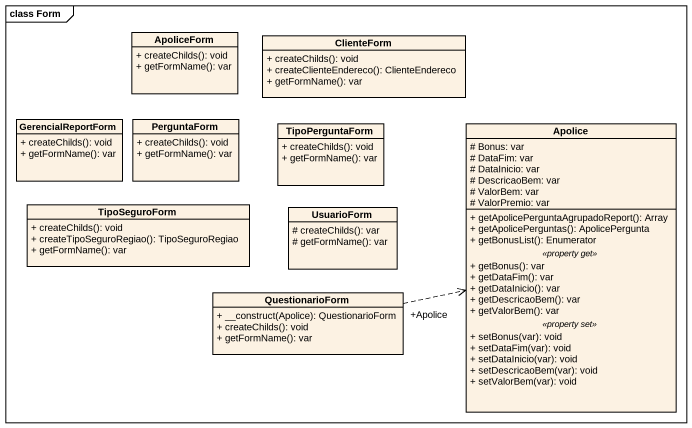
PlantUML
@startuml
mainframe class Form
hide circle
hide empty members
skinparam classAttributeIconSize 0
class ApoliceForm {
  + createChilds(): void
  + getFormName(): var
}
class ClienteForm {
  + createChilds(): void
  + createClienteEndereco(): ClienteEndereco
  + getFormName(): var
}
class GerencialReportForm {
  + createChilds(): void
  + getFormName(): var
}
class PerguntaForm {
  + createChilds(): void
  + getFormName(): var
}
class TipoPerguntaForm {
  + createChilds(): void
  + getFormName(): var
}
class Apolice {
  # Bonus: var
  # DataFim: var
  # DataInicio: var
  # DescricaoBem: var
  # ValorBem: var
  # ValorPremio: var
  --
  + getApolicePerguntaAgrupadoReport(): Array
  + getApolicePerguntas(): ApolicePergunta
  + getBonusList(): Enumerator
  .. <<property get>> ..
  + getBonus(): var
  + getDataFim(): var
  + getDataInicio(): var
  + getDescricaoBem(): var
  + getValorBem(): var
  .. <<property set>> ..
  + setBonus(var): void
  + setDataFim(var): void
  + setDataInicio(var): void
  + setDescricaoBem(var): void
  + setValorBem(var): void
}
class TipoSeguroForm {
  + createChilds(): void
  + createTipoSeguroRegiao(): TipoSeguroRegiao
  + getFormName(): var
}
class UsuarioForm {
  # createChilds(): var
  # getFormName(): var
}
class QuestionarioForm {
  + __construct(Apolice): QuestionarioForm
  + createChilds(): void
  + getFormName(): var
}
QuestionarioForm "+Apolice" .right.> Apolice
@enduml
